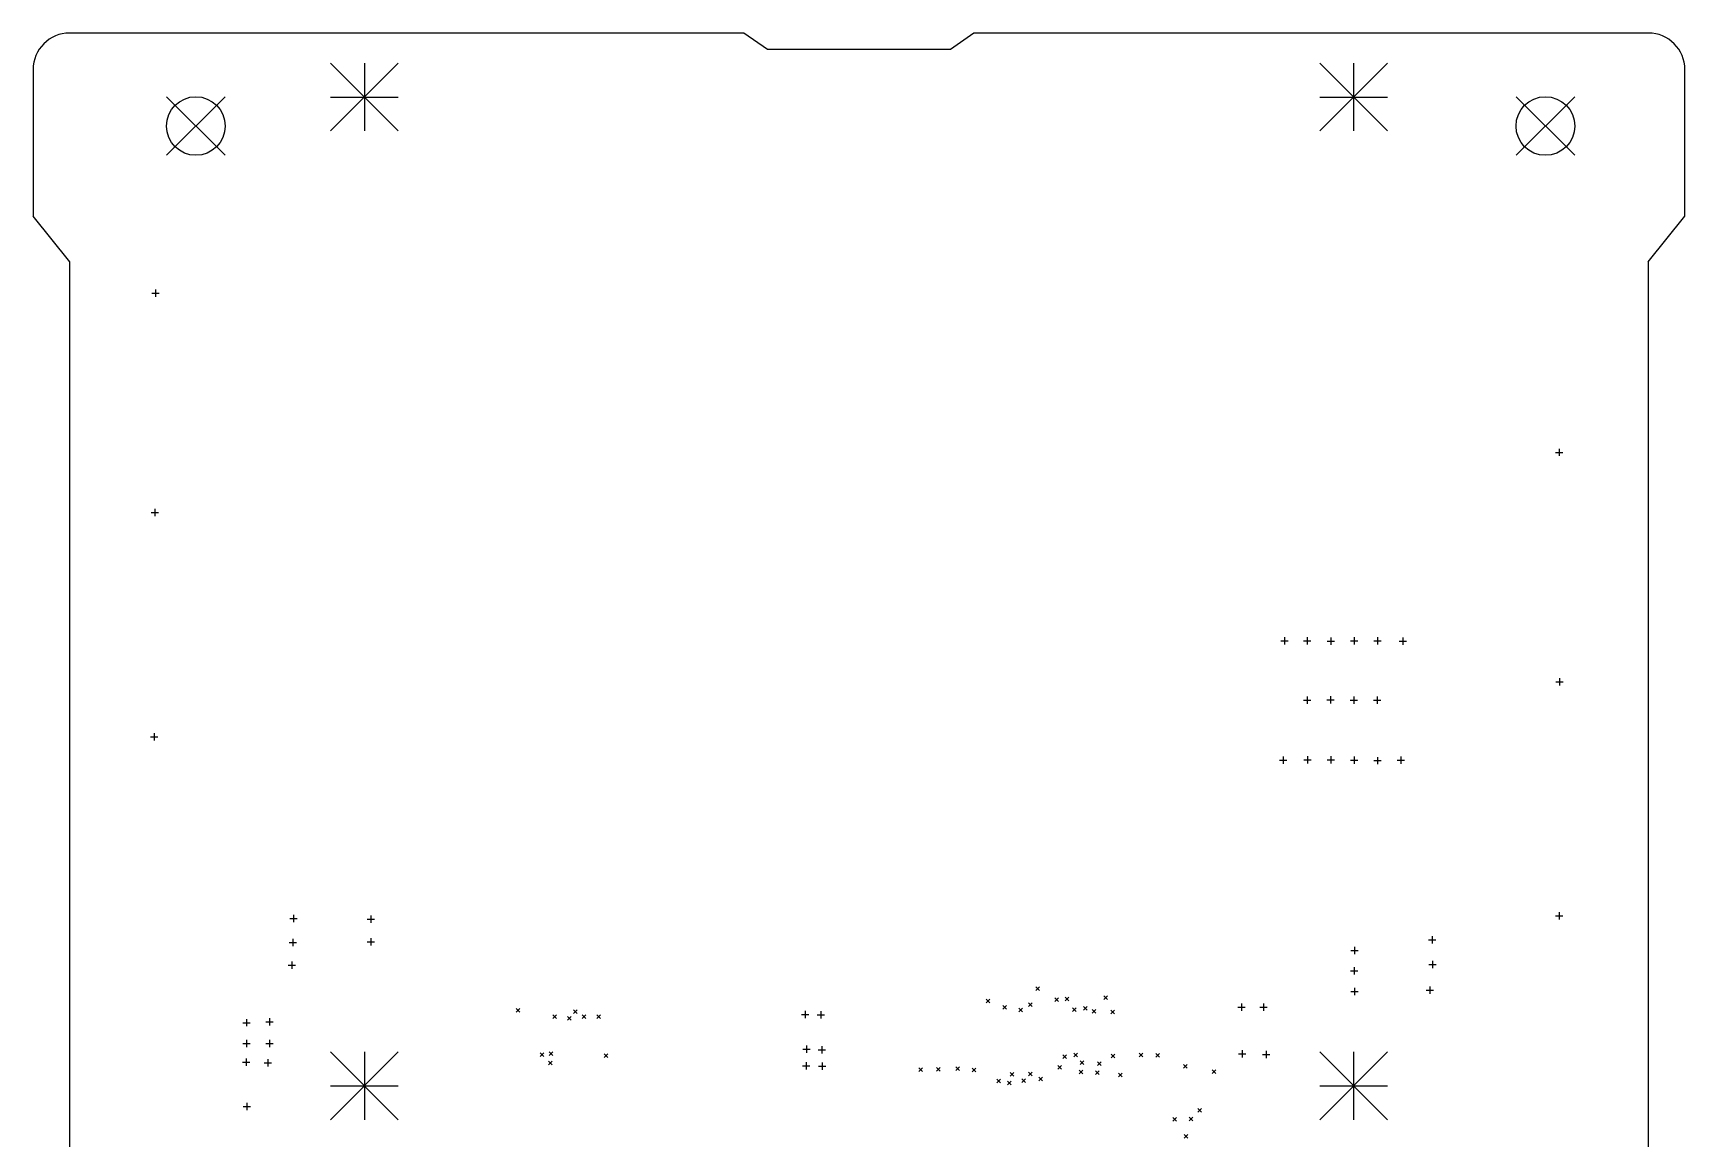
# Model space of a CAD drawing. Extents: x 101 to 193, y -175 to -54.
# Drawn here: x 103.1 to 193.3, y -114.4 to -54 of the extents above; entities that cross this region are included whole.
import ezdxf

# ---------------------------------------------------------------- set-up
doc = ezdxf.new("R2010")
doc.units = 0
doc.layers.add('BLACK', color=7, linetype='CONTINUOUS')

msp = doc.modelspace()

# ---------------------------------------------------------------- linework, layer by layer
at = {"layer": 'BLACK', "linetype": 'CONTINUOUS'}
for p, q in [((141.950003, -54.008), (105.145, -54.008)), ((143.23, -54.908), (141.950003, -54.008)), ((154.5, -54.008), (153.23, -54.908)), ((191.315, -54.008), (154.5, -54.008)), ((153.23, -54.908), (143.23, -54.908)), ((119.38, -55.658), (123.08, -59.358)), ((123.08, -55.658), (119.38, -59.358)), ((121.23, -55.658), (121.23, -59.358)), ((173.38, -55.658), (177.08, -59.358)), ((177.08, -55.658), (173.38, -59.358)), ((175.23, -55.658), (175.23, -59.358)), ((103.145, -56.008), (103.145, -64.008)), ((193.315, -64.008), (193.315, -56.008)), ((110.435, -57.488), (113.635, -60.688)), ((113.635, -57.488), (110.435, -60.688)), ((119.38, -57.508), (123.08, -57.508)), ((173.38, -57.508), (177.08, -57.508)), ((184.095, -57.488), (187.295, -60.688)), ((187.295, -57.488), (184.095, -60.688)), ((105.145, -66.508), (103.145, -64.008)), ((191.315, -66.508), (193.315, -64.008)), ((105.145, -137.398), (105.145, -66.508)), ((191.315, -66.508), (191.315, -137.398)), ((109.63, -68.22), (110.03, -68.22)), ((109.83, -68.02), (109.83, -68.42)), ((186.24, -76.91), (186.64, -76.91)), ((186.44, -76.71), (186.44, -77.11)), ((109.59, -80.2), (109.99, -80.2)), ((109.79, -80), (109.79, -80.4)), ((171.25, -87.2), (171.65, -87.2)), ((171.45, -87), (171.45, -87.4)), ((172.49, -87.21), (172.89, -87.21)), ((172.69, -87.01), (172.69, -87.41)), ((173.78, -87.22), (174.18, -87.22)), ((173.98, -87.02), (173.98, -87.42)), ((175.06, -87.2), (175.46, -87.2)), ((175.26, -87), (175.26, -87.4)), ((176.33, -87.21), (176.73, -87.21)), ((176.53, -87.01), (176.53, -87.41)), ((177.71, -87.22), (178.11, -87.22)), ((177.91, -87.02), (177.91, -87.42)), ((186.47, -89.25), (186.47, -89.65)), ((186.27, -89.45), (186.67, -89.45)), ((172.5, -90.44), (172.9, -90.44)), ((172.7, -90.24), (172.7, -90.64)), ((173.76, -90.43), (174.16, -90.43)), ((173.96, -90.23), (173.96, -90.63)), ((175.04, -90.44), (175.44, -90.44)), ((175.24, -90.24), (175.24, -90.64)), ((176.31, -90.44), (176.71, -90.44)), ((176.51, -90.24), (176.51, -90.64)), ((109.56, -92.44), (109.96, -92.44)), ((109.76, -92.24), (109.76, -92.64)), ((171.19, -93.73), (171.59, -93.73)), ((171.39, -93.53), (171.39, -93.93)), ((172.52, -93.71), (172.92, -93.71)), ((172.72, -93.51), (172.72, -93.91)), ((173.79, -93.71), (174.19, -93.71)), ((173.99, -93.51), (173.99, -93.91)), ((175.05, -93.72), (175.45, -93.72)), ((175.25, -93.52), (175.25, -93.92)), ((176.33, -93.75), (176.73, -93.75)), ((176.53, -93.55), (176.53, -93.95)), ((177.6, -93.72), (178, -93.72)), ((177.8, -93.52), (177.8, -93.92)), ((117.17, -102.37), (117.57, -102.37)), ((117.37, -102.17), (117.37, -102.57)), ((121.38, -102.41), (121.78, -102.41)), ((121.58, -102.21), (121.58, -102.61)), ((186.25, -102.22), (186.65, -102.22)), ((186.45, -102.02), (186.45, -102.42)), ((117.13, -103.69), (117.53, -103.69)), ((117.33, -103.49), (117.33, -103.89)), ((121.38, -103.65), (121.78, -103.65)), ((121.58, -103.45), (121.58, -103.85)), ((179.32, -103.53), (179.72, -103.53)), ((179.52, -103.33), (179.52, -103.73)), ((175.08, -104.11), (175.48, -104.11)), ((175.28, -103.91), (175.28, -104.31)), ((117.08, -104.92), (117.48, -104.92)), ((117.28, -104.72), (117.28, -105.12)), ((175.06, -105.22), (175.46, -105.22)), ((175.26, -105.02), (175.26, -105.42)), ((179.33, -104.88), (179.73, -104.88)), ((179.53, -104.68), (179.53, -105.08)), ((157.88, -106.1), (158.08, -106.3)), ((158.08, -106.1), (157.88, -106.3)), ((175.07, -106.36), (175.47, -106.36)), ((175.27, -106.16), (175.27, -106.56)), ((179.19, -106.29), (179.59, -106.29)), ((179.39, -106.09), (179.39, -106.49)), ((129.51, -107.29), (129.71, -107.49)), ((129.71, -107.29), (129.51, -107.49)), ((155.175692, -106.774308), (155.375692, -106.974308)), ((155.375692, -106.774308), (155.175692, -106.974308)), ((156.09, -107.13), (156.29, -107.33)), ((156.29, -107.13), (156.09, -107.33)), ((156.96, -107.27), (157.16, -107.47)), ((157.16, -107.27), (156.96, -107.47)), ((157.485, -106.98), (157.685, -107.18)), ((157.685, -106.98), (157.485, -107.18)), ((158.92, -106.7), (159.12, -106.9)), ((159.12, -106.7), (158.92, -106.9)), ((159.49, -106.66), (159.69, -106.86)), ((159.69, -106.66), (159.49, -106.86)), ((159.885, -107.25), (160.085, -107.45)), ((160.085, -107.25), (159.885, -107.45)), ((160.48, -107.17), (160.68, -107.37)), ((160.68, -107.17), (160.48, -107.37)), ((161.589867, -106.6), (161.789867, -106.8)), ((161.789867, -106.6), (161.589867, -106.8)), ((168.91, -107.22), (169.31, -107.22)), ((169.11, -107.02), (169.11, -107.42)), ((170.11, -107.22), (170.51, -107.22)), ((170.31, -107.02), (170.31, -107.42)), ((114.6, -108.06), (115, -108.06)), ((114.8, -107.86), (114.8, -108.26)), ((115.85, -108.02), (116.25, -108.02)), ((116.05, -107.82), (116.05, -108.22)), ((131.525001, -107.64), (131.725001, -107.84)), ((131.725001, -107.64), (131.525001, -107.84)), ((132.32, -107.73), (132.52, -107.93)), ((132.52, -107.73), (132.32, -107.93)), ((132.651519, -107.355704), (132.851519, -107.555704)), ((132.851519, -107.355704), (132.651519, -107.555704)), ((133.125, -107.64), (133.325, -107.84)), ((133.325, -107.64), (133.125, -107.84)), ((133.92, -107.64), (134.12, -107.84)), ((134.12, -107.64), (133.92, -107.84)), ((145.1, -107.61), (145.5, -107.61)), ((145.3, -107.41), (145.3, -107.81)), ((145.94, -107.64), (146.34, -107.64)), ((146.14, -107.44), (146.14, -107.84)), ((160.948614, -107.344368), (161.148614, -107.544368)), ((161.148614, -107.344368), (160.948614, -107.544368)), ((161.984867, -107.368262), (162.184867, -107.568262)), ((162.184867, -107.368262), (161.984867, -107.568262)), ((114.8, -108.99), (114.8, -109.39)), ((116.05, -108.99), (116.05, -109.39)), ((114.6, -109.19), (115, -109.19)), ((115.85, -109.19), (116.25, -109.19)), ((119.38, -109.658), (123.08, -113.358)), ((123.08, -109.658), (119.38, -113.358)), ((121.23, -109.658), (121.23, -113.358)), ((130.819308, -109.700692), (131.019308, -109.900692)), ((131.019308, -109.700692), (130.819308, -109.900692)), ((131.317312, -109.656041), (131.517312, -109.856041)), ((131.517312, -109.656041), (131.317312, -109.856041)), ((134.315, -109.76), (134.515, -109.96)), ((134.515, -109.76), (134.315, -109.96)), ((145.17, -109.51), (145.57, -109.51)), ((145.37, -109.31), (145.37, -109.71)), ((146, -109.54), (146.4, -109.54)), ((146.2, -109.34), (146.2, -109.74)), ((159.36, -109.82), (159.56, -110.02)), ((159.56, -109.82), (159.36, -110.02)), ((159.96, -109.73), (160.16, -109.93)), ((160.16, -109.73), (159.96, -109.93)), ((162.001175, -109.780213), (162.201175, -109.980213)), ((162.201175, -109.780213), (162.001175, -109.980213)), ((163.53, -109.73), (163.73, -109.93)), ((163.73, -109.73), (163.53, -109.93)), ((164.43, -109.75), (164.63, -109.95)), ((164.63, -109.75), (164.43, -109.95)), ((168.95, -109.76), (169.35, -109.76)), ((169.15, -109.56), (169.15, -109.96)), ((170.25, -109.8), (170.65, -109.8)), ((170.45, -109.6), (170.45, -110)), ((173.38, -109.658), (177.08, -113.358)), ((177.08, -109.658), (173.38, -113.358)), ((175.23, -109.658), (175.23, -113.358)), ((114.57, -110.21), (114.97, -110.21)), ((114.77, -110.01), (114.77, -110.41)), ((115.77, -110.25), (116.17, -110.25)), ((115.97, -110.05), (115.97, -110.45)), ((131.29, -110.16), (131.49, -110.36)), ((131.49, -110.16), (131.29, -110.36)), ((145.15, -110.42), (145.55, -110.42)), ((145.35, -110.22), (145.35, -110.62)), ((146.02, -110.43), (146.42, -110.43)), ((146.22, -110.23), (146.22, -110.63)), ((151.488212, -110.519572), (151.688212, -110.719572)), ((151.688212, -110.519572), (151.488212, -110.719572)), ((152.46, -110.5), (152.66, -110.7)), ((152.66, -110.5), (152.46, -110.7)), ((153.51, -110.48), (153.71, -110.68)), ((153.71, -110.48), (153.51, -110.68)), ((154.41, -110.55), (154.61, -110.75)), ((154.61, -110.55), (154.41, -110.75)), ((156.483502, -110.774144), (156.683502, -110.974144)), ((156.683502, -110.774144), (156.483502, -110.974144)), ((157.48269, -110.770629), (157.68269, -110.970629)), ((157.68269, -110.770629), (157.48269, -110.970629)), ((159.09, -110.4), (159.29, -110.6)), ((159.29, -110.4), (159.09, -110.6)), ((160.24, -110.65), (160.44, -110.85)), ((160.44, -110.65), (160.24, -110.85)), ((160.3, -110.14), (160.5, -110.34)), ((160.5, -110.14), (160.3, -110.34)), ((161.135, -110.695191), (161.335, -110.895191)), ((161.335, -110.695191), (161.135, -110.895191)), ((161.245703, -110.203289), (161.445703, -110.403289)), ((161.445703, -110.203289), (161.245703, -110.403289)), ((162.4, -110.82), (162.6, -111.02)), ((162.6, -110.82), (162.4, -111.02)), ((165.94, -110.35), (166.14, -110.55)), ((166.14, -110.35), (165.94, -110.55)), ((167.51, -110.64), (167.71, -110.84)), ((167.71, -110.64), (167.51, -110.84)), ((119.38, -111.508), (123.08, -111.508)), ((155.75, -111.14), (155.95, -111.34)), ((155.95, -111.14), (155.75, -111.34)), ((156.33, -111.25), (156.53, -111.45)), ((156.53, -111.25), (156.33, -111.45)), ((157.125, -111.12), (157.325, -111.32)), ((157.325, -111.12), (157.125, -111.32)), ((158.04, -111.04), (158.24, -111.24)), ((158.24, -111.04), (158.04, -111.24)), ((173.38, -111.508), (177.08, -111.508)), ((114.62, -112.63), (115.02, -112.63)), ((114.82, -112.43), (114.82, -112.83)), ((165.36, -113.24), (165.56, -113.44)), ((165.56, -113.24), (165.36, -113.44)), ((166.26, -113.23), (166.46, -113.43)), ((166.46, -113.23), (166.26, -113.43)), ((166.73, -112.75), (166.93, -112.95)), ((166.93, -112.75), (166.73, -112.95)), ((165.986751, -114.175001), (166.186751, -114.375001)), ((166.186751, -114.175001), (165.986751, -114.375001))]:
    msp.add_line(p, q, dxfattribs=at)
at = {"layer": 'BLACK'}
for centre in [(112.035, -59.088), (185.695, -59.088)]:
    msp.add_circle(centre, 1.6, dxfattribs=at)
for centre, start, end in [((105.145, -56.008), 90, 180), ((191.315, -56.008), 0, 90)]:
    msp.add_arc(centre, 2, start, end, dxfattribs=at)

doc.saveas('drawing.dxf')
